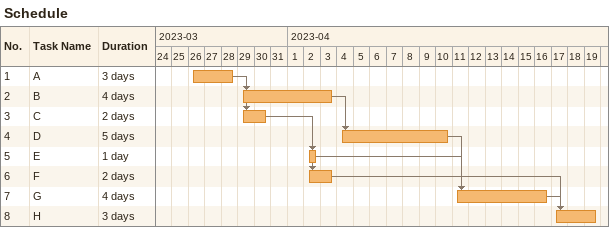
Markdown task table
Schedule

| ID | Task | Duration | Start | Finish | Predecessors |
|---|---|---|---|---|---|
| 1 | A | 3d | 2023-03-26 | 2023-03-28 |  |
| 2 | B | 4d | 2023-03-29 | 2023-04-03 | 1 |
| 3 | C | 2d | 2023-03-29 | 2023-03-30 | 1 |
| 4 | D | 5d | 2023-04-04 | 2023-04-10 | 2 |
| 5 | E | 1d | 2023-04-02 | 2023-04-02 | 3 |
| 6 | F | 2d | 2023-04-02 | 2023-04-03 | 3 |
| 7 | G | 4d | 2023-04-11 | 2023-04-16 | 4, 5 |
| 8 | H | 3d | 2023-04-17 | 2023-04-19 | 6, 7 |
